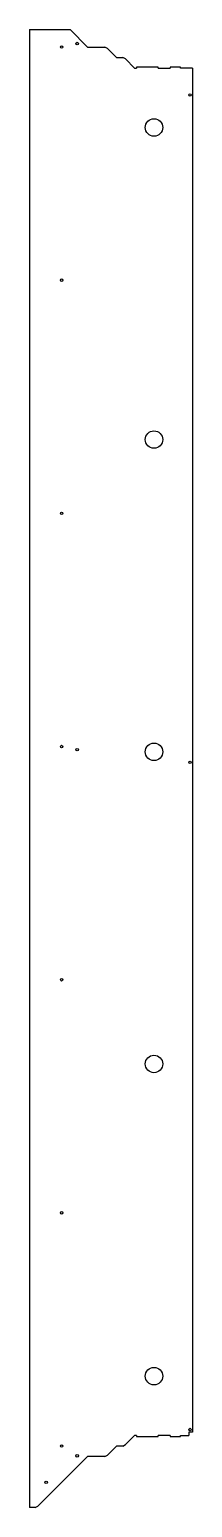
# Model space of a CAD drawing. Header units: millimetres. Extents: x -24 to 208, y -949 to 1165.
import ezdxf

# ---------------------------------------------------------------- set-up
doc = ezdxf.new("R2010")
doc.units = ezdxf.units.MM

msp = doc.modelspace()

# ---------------------------------------------------------------- linework, layer by layer
at = {"color": 7, "linetype": 'Continuous', "lineweight": 25}
for p, q in [((-23.7, 1164.8), (-23.7, -949)), ((-23.7, 1164.8), (33.9, 1164.8)), ((33.9, 1164.8), (58.9, 1139.8)), ((58.9, 1139.8), (83.4, 1139.8)), ((87.4, 1137.8), (83.4, 1139.8)), ((87.4, 1137.8), (100.4, 1124.8)), ((100.4, 1124.8), (109, 1124.8)), ((113, 1122.8), (109, 1124.8)), ((113, 1122.8), (126, 1109.8)), ((126, 1109.8), (128.6, 1109.8)), ((128.6, 1111), (128.6, 1109.8)), ((159.6, 1111), (128.6, 1111)), ((159.6, 1109.8), (159.6, 1111)), ((159.6, 1109.8), (176.6, 1109.8)), ((176.6, 1111), (176.6, 1109.8)), ((191.6, 1111), (176.6, 1111)), ((191.6, 1109.8), (191.6, 1111)), ((208.4, 1109.8), (191.6, 1109.8)), ((208.4, 1109.8), (208.4, -841.1)), ((208.4, -841.1), (203.4, -841.1)), ((203.4, -841.1), (203.4, -846.1)), ((100.4, -861.1), (87.4, -874.1)), ((109, -861.1), (100.4, -861.1)), ((109, -861.1), (113, -859.1)), ((126, -846.1), (113, -859.1)), ((128.6, -846.1), (126, -846.1)), ((128.6, -846.1), (128.6, -847.4)), ((128.6, -847.4), (159.6, -847.4)), ((176.6, -846.1), (159.6, -846.1)), ((159.6, -847.4), (159.6, -846.1)), ((176.6, -846.1), (176.6, -847.4)), ((176.6, -847.4), (191.6, -847.4)), ((191.6, -846.1), (203.4, -846.1)), ((191.6, -847.4), (191.6, -846.1)), ((58.9, -876.1), (-11.9, -947)), ((83.4, -876.1), (58.9, -876.1)), ((83.4, -876.1), (87.4, -874.1)), ((-15.9, -949), (-23.7, -949)), ((-15.9, -949), (-11.9, -947))]:
    msp.add_line(p, q, dxfattribs=at)
for centre, radius in [((21.9, 1139.8), 1.8), ((44, 1144.8), 1.8), ((205.1, 1071.3), 1.8), ((153.6, 1024.8), 12.5), ((21.9, 806.4), 1.8), ((153.6, 578.4), 12.5), ((21.9, 472.9), 1.8), ((21.9, 139.3), 1.8), ((44, 134.8), 1.8), ((153.6, 131.8), 12.5), ((205.1, 116.8), 1.8), ((21.9, -194.2), 1.8), ((153.6, -314.6), 12.5), ((21.9, -527.6), 1.8), ((153.6, -761.1), 12.5), ((205.1, -837.6), 1.8), ((21.9, -861.1), 1.8), ((44, -875.1), 1.8), ((-0.1, -913.1), 1.8)]:
    msp.add_circle(centre, radius, dxfattribs=at)

doc.saveas('drawing.dxf')
